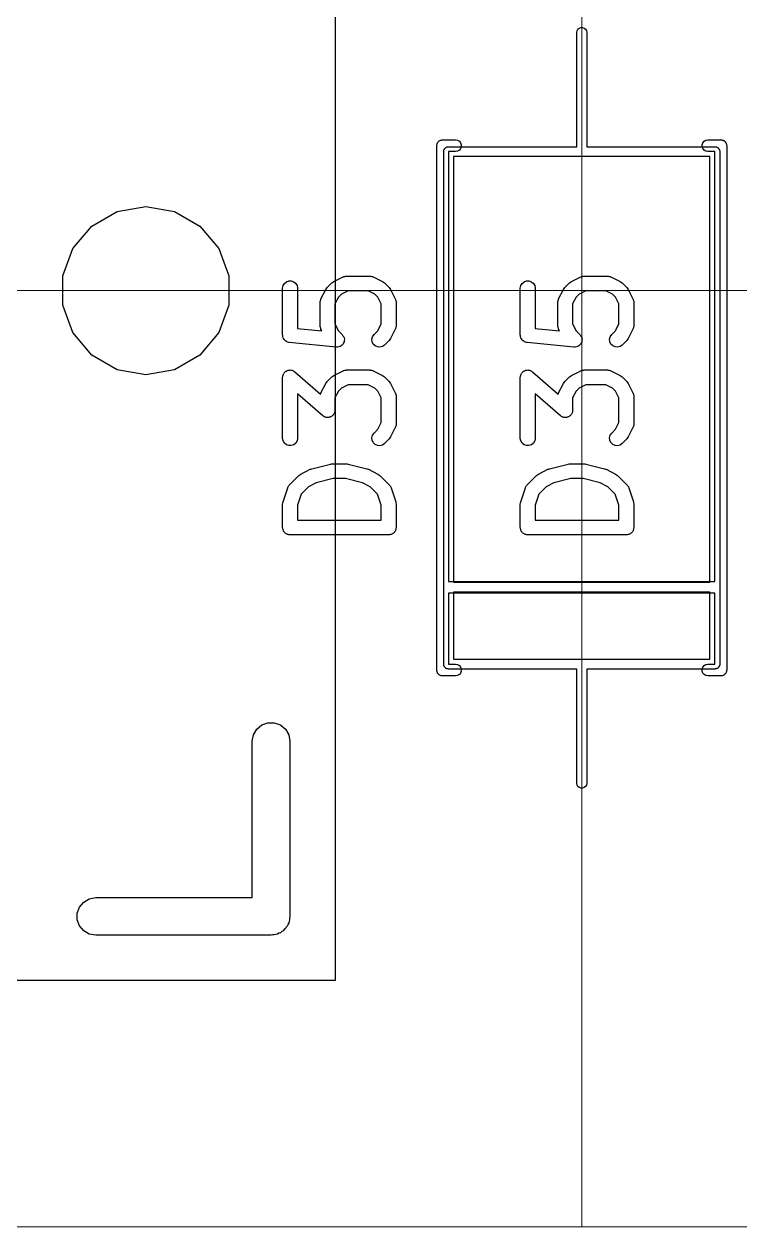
# Model space of a CAD drawing. Header units: millimetres. Extents: x 24 to 200, y 24 to 188.
# Drawn here: x 142.87 to 150.13, y 70.12 to 82.33 of the extents above; entities that cross this region are included whole.
import ezdxf

# ---------------------------------------------------------------- set-up
doc = ezdxf.new("R2010")
doc.units = ezdxf.units.MM
doc.layers.add('3_SwitchPlate', color=6, linetype='Continuous')
doc.layers.add('7_PCBサンプル', color=7, linetype='Continuous')
doc.layers.add('補助線', color=4, linetype='Continuous', lineweight=5, transparency=0.5)

# ---------------------------------------------------------------- blocks, each defined once
blk = doc.blocks.new('hhskb2-F.SilkS')
at = {"layer": '7_PCBサンプル'}
for p, q in [((134.03, -105.53), (134.031, -105.525)), ((134.03, -110.85), (134.03, -105.53)), ((134.031, -105.52), (134.033, -105.515)), ((134.031, -105.525), (134.031, -105.52)), ((134.033, -105.515), (134.034, -105.509)), ((134.034, -105.509), (134.036, -105.505)), ((134.036, -105.505), (134.038, -105.5)), ((134.038, -105.5), (134.041, -105.496)), ((134.041, -105.496), (134.044, -105.491)), ((134.044, -105.491), (134.048, -105.488)), ((134.048, -105.488), (134.051, -105.484)), ((134.051, -105.484), (134.056, -105.481)), ((134.056, -105.481), (134.06, -105.478)), ((134.06, -105.478), (134.065, -105.476)), ((134.065, -105.476), (134.069, -105.474)), ((134.069, -105.474), (134.075, -105.473)), ((134.075, -105.473), (134.08, -105.471)), ((134.08, -105.471), (134.085, -105.471)), ((134.085, -105.471), (134.09, -105.47)), ((134.09, -105.47), (134.22, -105.47)), ((134.22, -105.47), (134.241, -105.474)), ((134.241, -105.474), (134.259, -105.484)), ((134.259, -105.484), (134.272, -105.5)), ((134.272, -105.56), (134.259, -105.576)), ((134.272, -105.5), (134.279, -105.52)), ((134.279, -105.54), (134.272, -105.56)), ((134.279, -105.52), (134.279, -105.54)), ((136.721, -105.52), (136.728, -105.5)), ((136.721, -105.54), (136.721, -105.52)), ((136.728, -105.56), (136.721, -105.54)), ((136.728, -105.5), (136.741, -105.484)), ((136.741, -105.576), (136.728, -105.56)), ((136.741, -105.484), (136.759, -105.474)), ((136.759, -105.474), (136.78, -105.47)), ((136.78, -105.47), (136.91, -105.47)), ((136.91, -105.47), (136.915, -105.471)), ((136.915, -105.471), (136.92, -105.471)), ((136.92, -105.471), (136.925, -105.473)), ((136.925, -105.473), (136.931, -105.474)), ((136.931, -105.474), (136.935, -105.476)), ((136.935, -105.476), (136.94, -105.478)), ((136.94, -105.478), (136.944, -105.481)), ((136.944, -105.481), (136.949, -105.484)), ((136.949, -105.484), (136.952, -105.488)), ((136.952, -105.488), (136.956, -105.491)), ((136.956, -105.491), (136.959, -105.496)), ((136.959, -105.496), (136.962, -105.5)), ((136.962, -105.5), (136.964, -105.505)), ((136.964, -105.505), (136.966, -105.509)), ((136.966, -105.509), (136.967, -105.515)), ((136.967, -105.515), (136.969, -105.52)), ((136.969, -105.52), (136.969, -105.525)), ((136.969, -105.525), (136.97, -105.53)), ((136.97, -105.53), (136.97, -110.85)), ((134.22, -105.59), (134.15, -105.59)), ((134.15, -105.59), (134.15, -109.95)), ((134.241, -105.586), (134.22, -105.59)), ((134.259, -105.576), (134.241, -105.586)), ((136.759, -105.586), (136.741, -105.576)), ((136.78, -105.59), (136.759, -105.586)), ((136.85, -105.59), (136.78, -105.59)), ((136.85, -109.95), (136.85, -105.59)), ((130.788, -106.197), (131.08, -106.146)), ((131.08, -106.146), (131.372, -106.197)), ((130.531, -106.346), (130.788, -106.197)), ((131.372, -106.197), (131.629, -106.346)), ((130.34, -106.573), (130.531, -106.346)), ((131.629, -106.346), (131.82, -106.573)), ((130.239, -106.852), (130.34, -106.573)), ((131.82, -106.573), (131.921, -106.852)), ((130.239, -107.148), (130.239, -106.852)), ((131.921, -106.852), (131.921, -107.148)), ((132.505, -106.911), (132.529, -106.902)), ((132.529, -106.902), (132.555, -106.902)), ((132.555, -106.902), (132.58, -106.911)), ((132.985, -106.909), (133.08, -106.861)), ((133.08, -106.861), (133.084, -106.86)), ((133.084, -106.86), (133.088, -106.858)), ((133.088, -106.858), (133.097, -106.856)), ((133.097, -106.856), (133.105, -106.854)), ((133.105, -106.854), (133.11, -106.854)), ((133.11, -106.854), (133.114, -106.853)), ((133.114, -106.853), (133.352, -106.853)), ((133.352, -106.853), (133.356, -106.854)), ((133.356, -106.854), (133.36, -106.854)), ((133.36, -106.854), (133.369, -106.856)), ((133.369, -106.856), (133.378, -106.858)), ((133.378, -106.858), (133.381, -106.86)), ((133.381, -106.86), (133.385, -106.861)), ((133.385, -106.861), (133.481, -106.909)), ((132.467, -106.976), (132.472, -106.95)), ((132.467, -107.452), (132.467, -106.976)), ((132.472, -106.95), (132.485, -106.928)), ((132.485, -106.928), (132.505, -106.911)), ((132.58, -106.911), (132.6, -106.928)), ((132.6, -106.928), (132.613, -106.95)), ((132.613, -106.95), (132.617, -106.976)), ((132.617, -106.976), (132.617, -107.384)), ((132.856, -107.085), (132.904, -106.99)), ((132.904, -106.99), (132.911, -106.98)), ((132.911, -106.98), (132.918, -106.97)), ((132.918, -106.97), (132.966, -106.923)), ((132.966, -106.923), (132.975, -106.916)), ((132.975, -106.916), (132.985, -106.909)), ((133.132, -107.003), (133.063, -107.037)), ((133.334, -107.003), (133.132, -107.003)), ((133.403, -107.037), (133.334, -107.003)), ((133.481, -106.909), (133.49, -106.916)), ((133.49, -106.916), (133.5, -106.923)), ((133.5, -106.923), (133.548, -106.97)), ((133.548, -106.97), (133.555, -106.98)), ((133.555, -106.98), (133.562, -106.99)), ((133.562, -106.99), (133.609, -107.085)), ((130.34, -107.427), (130.239, -107.148)), ((131.921, -107.148), (131.82, -107.427)), ((132.848, -107.119), (132.849, -107.114)), ((132.848, -107.357), (132.848, -107.119)), ((132.849, -107.11), (132.851, -107.102)), ((132.849, -107.114), (132.849, -107.11)), ((132.851, -107.102), (132.853, -107.093)), ((132.853, -107.093), (132.855, -107.089)), ((132.855, -107.089), (132.856, -107.085)), ((133.033, -107.068), (132.998, -107.136)), ((132.998, -107.136), (132.998, -107.339)), ((133.063, -107.037), (133.033, -107.068)), ((133.433, -107.068), (133.403, -107.037)), ((133.467, -107.136), (133.433, -107.068)), ((133.467, -107.339), (133.467, -107.136)), ((133.609, -107.085), (133.611, -107.089)), ((133.611, -107.089), (133.613, -107.093)), ((133.613, -107.093), (133.614, -107.102)), ((133.614, -107.102), (133.617, -107.11)), ((133.617, -107.11), (133.617, -107.114)), ((133.617, -107.114), (133.617, -107.119)), ((133.617, -107.119), (133.617, -107.357)), ((132.617, -107.384), (132.866, -107.409)), ((132.849, -107.361), (132.848, -107.357)), ((132.849, -107.365), (132.849, -107.361)), ((132.851, -107.374), (132.849, -107.365)), ((132.853, -107.382), (132.851, -107.374)), ((132.855, -107.386), (132.853, -107.382)), ((132.856, -107.39), (132.855, -107.386)), ((132.866, -107.409), (132.856, -107.39)), ((132.998, -107.339), (133.033, -107.407)), ((133.433, -107.407), (133.467, -107.339)), ((133.609, -107.39), (133.562, -107.485)), ((133.611, -107.386), (133.609, -107.39)), ((133.613, -107.382), (133.611, -107.386)), ((133.614, -107.374), (133.613, -107.382)), ((133.617, -107.365), (133.614, -107.374)), ((133.617, -107.357), (133.617, -107.361)), ((133.617, -107.361), (133.617, -107.365)), ((130.531, -107.654), (130.34, -107.427)), ((131.82, -107.427), (131.629, -107.654)), ((132.468, -107.455), (132.467, -107.452)), ((132.468, -107.458), (132.468, -107.455)), ((132.47, -107.467), (132.468, -107.458)), ((132.472, -107.478), (132.47, -107.467)), ((132.473, -107.48), (132.472, -107.478)), ((132.474, -107.483), (132.473, -107.48)), ((132.48, -107.491), (132.474, -107.483)), ((132.485, -107.5), (132.48, -107.491)), ((132.487, -107.502), (132.485, -107.5)), ((132.489, -107.504), (132.487, -107.502)), ((132.497, -107.51), (132.489, -107.504)), ((132.505, -107.517), (132.497, -107.51)), ((132.508, -107.518), (132.505, -107.517)), ((133.033, -107.407), (133.072, -107.446)), ((133.072, -107.446), (133.072, -107.447)), ((133.072, -107.447), (133.072, -107.447)), ((133.072, -107.447), (133.079, -107.458)), ((133.079, -107.458), (133.087, -107.468)), ((133.087, -107.468), (133.087, -107.468)), ((133.087, -107.468), (133.087, -107.469)), ((133.087, -107.469), (133.09, -107.481)), ((133.09, -107.481), (133.093, -107.493)), ((133.092, -107.506), (133.091, -107.519)), ((133.093, -107.494), (133.092, -107.506)), ((133.093, -107.493), (133.093, -107.493)), ((133.093, -107.493), (133.093, -107.494)), ((133.372, -107.493), (133.379, -107.468)), ((133.375, -107.519), (133.372, -107.493)), ((133.379, -107.468), (133.394, -107.446)), ((133.394, -107.446), (133.433, -107.407)), ((133.548, -107.505), (133.5, -107.553)), ((133.555, -107.495), (133.548, -107.505)), ((133.562, -107.485), (133.555, -107.495)), ((132.51, -107.519), (132.508, -107.518)), ((132.52, -107.522), (132.51, -107.519)), ((132.529, -107.526), (132.52, -107.522)), ((132.532, -107.526), (132.529, -107.526)), ((132.535, -107.527), (132.532, -107.526)), ((133.011, -107.574), (132.535, -107.527)), ((133.012, -107.574), (133.011, -107.574)), ((133.024, -107.573), (133.012, -107.574)), ((133.012, -107.574), (133.012, -107.574)), ((133.037, -107.572), (133.024, -107.573)), ((133.038, -107.572), (133.037, -107.572)), ((133.049, -107.567), (133.038, -107.572)), ((133.038, -107.572), (133.038, -107.572)), ((133.061, -107.561), (133.049, -107.567)), ((133.062, -107.561), (133.061, -107.561)), ((133.061, -107.561), (133.061, -107.561)), ((133.07, -107.552), (133.062, -107.561)), ((133.079, -107.543), (133.07, -107.552)), ((133.08, -107.543), (133.079, -107.543)), ((133.085, -107.531), (133.08, -107.543)), ((133.08, -107.543), (133.08, -107.543)), ((133.091, -107.52), (133.085, -107.531)), ((133.091, -107.519), (133.091, -107.519)), ((133.091, -107.519), (133.091, -107.52)), ((133.386, -107.543), (133.375, -107.519)), ((133.404, -107.561), (133.386, -107.543)), ((133.428, -107.572), (133.404, -107.561)), ((133.454, -107.574), (133.428, -107.572)), ((133.479, -107.567), (133.454, -107.574)), ((133.5, -107.553), (133.479, -107.567)), ((130.788, -107.803), (130.531, -107.654)), ((131.629, -107.654), (131.372, -107.803)), ((131.08, -107.854), (130.788, -107.803)), ((131.372, -107.803), (131.08, -107.854)), ((132.467, -107.88), (132.469, -107.873)), ((132.467, -108.5), (132.467, -107.88)), ((132.469, -107.866), (132.471, -107.861)), ((132.469, -107.873), (132.469, -107.866)), ((132.471, -107.861), (132.472, -107.855)), ((132.472, -107.855), (132.476, -107.848)), ((132.476, -107.848), (132.478, -107.842)), ((132.478, -107.842), (132.482, -107.837)), ((132.482, -107.837), (132.485, -107.832)), ((132.485, -107.832), (132.491, -107.828)), ((132.491, -107.828), (132.495, -107.822)), ((132.495, -107.822), (132.5, -107.819)), ((132.5, -107.819), (132.505, -107.816)), ((132.505, -107.816), (132.512, -107.813)), ((132.512, -107.813), (132.518, -107.809)), ((132.518, -107.809), (132.524, -107.809)), ((132.524, -107.809), (132.529, -107.807)), ((132.529, -107.807), (132.537, -107.807)), ((132.537, -107.807), (132.544, -107.805)), ((132.544, -107.805), (132.55, -107.807)), ((132.55, -107.807), (132.555, -107.807)), ((132.555, -107.807), (132.562, -107.809)), ((132.562, -107.809), (132.569, -107.811)), ((132.569, -107.811), (132.574, -107.814)), ((132.574, -107.814), (132.58, -107.816)), ((132.58, -107.816), (132.585, -107.82)), ((132.585, -107.82), (132.592, -107.824)), ((132.592, -107.824), (132.852, -108.052)), ((132.918, -107.923), (132.966, -107.875)), ((132.966, -107.875), (132.975, -107.868)), ((132.975, -107.868), (132.985, -107.861)), ((132.985, -107.861), (133.08, -107.813)), ((133.08, -107.813), (133.084, -107.812)), ((133.084, -107.812), (133.088, -107.81)), ((133.088, -107.81), (133.097, -107.808)), ((133.097, -107.808), (133.105, -107.806)), ((133.105, -107.806), (133.11, -107.806)), ((133.11, -107.806), (133.114, -107.805)), ((133.114, -107.805), (133.352, -107.805)), ((133.352, -107.805), (133.356, -107.806)), ((133.356, -107.806), (133.36, -107.806)), ((133.36, -107.806), (133.369, -107.808)), ((133.369, -107.808), (133.378, -107.81)), ((133.378, -107.81), (133.381, -107.812)), ((133.381, -107.812), (133.385, -107.813)), ((133.385, -107.813), (133.481, -107.861)), ((133.481, -107.861), (133.49, -107.868)), ((133.49, -107.868), (133.5, -107.875)), ((133.5, -107.875), (133.548, -107.923)), ((132.856, -108.037), (132.904, -107.942)), ((132.904, -107.942), (132.911, -107.933)), ((132.911, -107.933), (132.918, -107.923)), ((133.063, -107.99), (133.033, -108.02)), ((133.132, -107.955), (133.063, -107.99)), ((133.334, -107.955), (133.132, -107.955)), ((133.403, -107.99), (133.334, -107.955)), ((133.433, -108.02), (133.403, -107.99)), ((133.548, -107.923), (133.555, -107.933)), ((133.555, -107.933), (133.562, -107.942)), ((133.562, -107.942), (133.609, -108.037)), ((132.874, -108.27), (132.617, -108.046)), ((132.617, -108.046), (132.617, -108.5)), ((132.852, -108.052), (132.853, -108.045)), ((132.853, -108.045), (132.855, -108.042)), ((132.855, -108.042), (132.856, -108.037)), ((133.033, -108.02), (132.998, -108.089)), ((132.998, -108.089), (132.998, -108.214)), ((133.467, -108.089), (133.433, -108.02)), ((133.467, -108.339), (133.467, -108.089)), ((133.609, -108.037), (133.611, -108.042)), ((133.611, -108.042), (133.613, -108.045)), ((133.613, -108.045), (133.614, -108.054)), ((133.614, -108.054), (133.617, -108.062)), ((133.617, -108.062), (133.617, -108.067)), ((133.617, -108.067), (133.617, -108.071)), ((133.617, -108.071), (133.617, -108.357)), ((132.99, -108.246), (132.987, -108.253)), ((132.994, -108.239), (132.99, -108.246)), ((132.995, -108.234), (132.994, -108.239)), ((132.997, -108.228), (132.995, -108.234)), ((132.998, -108.214), (132.997, -108.221)), ((132.997, -108.221), (132.997, -108.228)), ((132.88, -108.274), (132.874, -108.27)), ((132.886, -108.279), (132.88, -108.274)), ((132.891, -108.281), (132.886, -108.279)), ((132.896, -108.284), (132.891, -108.281)), ((132.903, -108.285), (132.896, -108.284)), ((132.91, -108.288), (132.903, -108.285)), ((132.916, -108.288), (132.91, -108.288)), ((132.922, -108.289), (132.916, -108.288)), ((132.929, -108.288), (132.922, -108.289)), ((132.936, -108.288), (132.929, -108.288)), ((132.942, -108.286), (132.936, -108.288)), ((132.948, -108.285), (132.942, -108.286)), ((132.954, -108.281), (132.948, -108.285)), ((132.961, -108.279), (132.954, -108.281)), ((132.965, -108.275), (132.961, -108.279)), ((132.97, -108.272), (132.965, -108.275)), ((132.975, -108.267), (132.97, -108.272)), ((132.981, -108.262), (132.975, -108.267)), ((132.984, -108.257), (132.981, -108.262)), ((132.987, -108.253), (132.984, -108.257)), ((133.433, -108.407), (133.467, -108.339)), ((133.617, -108.365), (133.614, -108.374)), ((133.617, -108.357), (133.617, -108.361)), ((133.617, -108.361), (133.617, -108.365)), ((133.372, -108.493), (133.379, -108.468)), ((133.375, -108.519), (133.372, -108.493)), ((133.379, -108.468), (133.394, -108.446)), ((133.394, -108.446), (133.433, -108.407)), ((133.562, -108.485), (133.555, -108.495)), ((133.609, -108.39), (133.562, -108.485)), ((133.611, -108.386), (133.609, -108.39)), ((133.613, -108.382), (133.611, -108.386)), ((133.614, -108.374), (133.613, -108.382)), ((132.472, -108.525), (132.467, -108.5)), ((132.485, -108.548), (132.472, -108.525)), ((132.505, -108.564), (132.485, -108.548)), ((132.529, -108.573), (132.505, -108.564)), ((132.555, -108.573), (132.529, -108.573)), ((132.58, -108.564), (132.555, -108.573)), ((132.6, -108.548), (132.58, -108.564)), ((132.613, -108.525), (132.6, -108.548)), ((132.617, -108.5), (132.613, -108.525)), ((133.386, -108.543), (133.375, -108.519)), ((133.404, -108.561), (133.386, -108.543)), ((133.428, -108.572), (133.404, -108.561)), ((133.454, -108.574), (133.428, -108.572)), ((133.479, -108.567), (133.454, -108.574)), ((133.5, -108.553), (133.479, -108.567)), ((133.548, -108.505), (133.5, -108.553)), ((133.555, -108.495), (133.548, -108.505)), ((132.652, -108.861), (132.747, -108.813)), ((132.747, -108.813), (132.755, -108.811)), ((132.755, -108.811), (132.762, -108.808)), ((132.762, -108.808), (132.953, -108.76)), ((132.953, -108.76), (132.962, -108.759)), ((132.962, -108.759), (132.971, -108.758)), ((132.971, -108.758), (133.114, -108.758)), ((133.114, -108.758), (133.123, -108.759)), ((133.123, -108.759), (133.132, -108.76)), ((133.132, -108.76), (133.322, -108.808)), ((133.322, -108.808), (133.33, -108.811)), ((133.33, -108.811), (133.338, -108.813)), ((133.338, -108.813), (133.433, -108.861)), ((132.527, -108.984), (132.531, -108.977)), ((132.531, -108.977), (132.534, -108.974)), ((132.534, -108.974), (132.537, -108.97)), ((132.537, -108.97), (132.632, -108.875)), ((132.632, -108.875), (132.642, -108.868)), ((132.642, -108.868), (132.652, -108.861)), ((132.807, -108.951), (132.73, -108.99)), ((132.98, -108.908), (132.807, -108.951)), ((133.105, -108.908), (132.98, -108.908)), ((133.278, -108.951), (133.105, -108.908)), ((133.355, -108.99), (133.278, -108.951)), ((133.433, -108.861), (133.443, -108.868)), ((133.443, -108.868), (133.453, -108.875)), ((133.453, -108.875), (133.548, -108.97)), ((133.548, -108.97), (133.55, -108.974)), ((133.55, -108.974), (133.554, -108.977)), ((133.554, -108.977), (133.558, -108.984)), ((132.471, -109.142), (132.519, -109)), ((132.519, -109), (132.521, -108.996)), ((132.521, -108.996), (132.522, -108.992)), ((132.522, -108.992), (132.527, -108.984)), ((132.656, -109.064), (132.617, -109.178)), ((132.73, -108.99), (132.656, -109.064)), ((133.429, -109.064), (133.355, -108.99)), ((133.467, -109.178), (133.429, -109.064)), ((133.558, -108.984), (133.563, -108.992)), ((133.563, -108.992), (133.564, -108.996)), ((133.564, -108.996), (133.566, -109)), ((133.566, -109), (133.614, -109.142)), ((132.467, -109.166), (132.469, -109.154)), ((132.467, -109.404), (132.467, -109.166)), ((132.469, -109.154), (132.471, -109.142)), ((132.617, -109.178), (132.617, -109.329)), ((133.467, -109.329), (133.467, -109.178)), ((133.614, -109.142), (133.615, -109.154)), ((133.615, -109.154), (133.617, -109.166)), ((133.617, -109.166), (133.617, -109.404)), ((132.617, -109.329), (133.467, -109.329)), ((132.469, -109.411), (132.467, -109.404)), ((132.469, -109.417), (132.469, -109.411)), ((132.471, -109.423), (132.469, -109.417)), ((132.472, -109.43), (132.471, -109.423)), ((132.475, -109.436), (132.472, -109.43)), ((132.477, -109.442), (132.475, -109.436)), ((132.482, -109.447), (132.477, -109.442)), ((132.485, -109.452), (132.482, -109.447)), ((132.49, -109.457), (132.485, -109.452)), ((132.494, -109.462), (132.49, -109.457)), ((132.5, -109.465), (132.494, -109.462)), ((132.505, -109.469), (132.5, -109.465)), ((132.511, -109.471), (132.505, -109.469)), ((133.58, -109.469), (133.574, -109.471)), ((133.585, -109.465), (133.58, -109.469)), ((133.591, -109.462), (133.585, -109.465)), ((133.595, -109.457), (133.591, -109.462)), ((133.6, -109.452), (133.595, -109.457)), ((133.603, -109.447), (133.6, -109.452)), ((133.607, -109.442), (133.603, -109.447)), ((133.61, -109.436), (133.607, -109.442)), ((133.613, -109.43), (133.61, -109.436)), ((133.614, -109.423), (133.613, -109.43)), ((133.616, -109.417), (133.614, -109.423)), ((133.617, -109.404), (133.616, -109.411)), ((133.616, -109.411), (133.616, -109.417)), ((132.517, -109.475), (132.511, -109.471)), ((132.523, -109.476), (132.517, -109.475)), ((132.529, -109.478), (132.523, -109.476)), ((132.536, -109.478), (132.529, -109.478)), ((132.542, -109.479), (132.536, -109.478)), ((133.542, -109.479), (132.542, -109.479)), ((133.549, -109.478), (133.542, -109.479)), ((133.555, -109.478), (133.549, -109.478)), ((133.562, -109.476), (133.555, -109.478)), ((133.568, -109.475), (133.562, -109.476)), ((133.574, -109.471), (133.568, -109.475)), ((134.15, -109.95), (136.85, -109.95)), ((136.85, -110.07), (134.15, -110.07)), ((134.15, -110.07), (134.15, -110.79)), ((136.85, -110.79), (136.85, -110.07)), ((134.15, -110.79), (134.22, -110.79)), ((134.22, -110.79), (134.241, -110.794)), ((134.241, -110.794), (134.259, -110.804)), ((134.259, -110.804), (134.272, -110.82)), ((136.728, -110.82), (136.741, -110.804)), ((136.741, -110.804), (136.759, -110.794)), ((136.759, -110.794), (136.78, -110.79)), ((136.78, -110.79), (136.85, -110.79)), ((134.031, -110.855), (134.03, -110.85)), ((134.031, -110.86), (134.031, -110.855)), ((134.033, -110.865), (134.031, -110.86)), ((134.034, -110.871), (134.033, -110.865)), ((134.036, -110.875), (134.034, -110.871)), ((134.038, -110.88), (134.036, -110.875)), ((134.041, -110.884), (134.038, -110.88)), ((134.044, -110.889), (134.041, -110.884)), ((134.048, -110.892), (134.044, -110.889)), ((134.051, -110.896), (134.048, -110.892)), ((134.056, -110.899), (134.051, -110.896)), ((134.06, -110.902), (134.056, -110.899)), ((134.065, -110.904), (134.06, -110.902)), ((134.069, -110.906), (134.065, -110.904)), ((134.075, -110.907), (134.069, -110.906)), ((134.08, -110.909), (134.075, -110.907)), ((134.085, -110.909), (134.08, -110.909)), ((134.09, -110.91), (134.085, -110.909)), ((134.22, -110.91), (134.09, -110.91)), ((134.241, -110.906), (134.22, -110.91)), ((134.259, -110.896), (134.241, -110.906)), ((134.272, -110.88), (134.259, -110.896)), ((134.272, -110.82), (134.279, -110.84)), ((134.279, -110.86), (134.272, -110.88)), ((134.279, -110.84), (134.279, -110.86)), ((136.721, -110.84), (136.728, -110.82)), ((136.721, -110.86), (136.721, -110.84)), ((136.728, -110.88), (136.721, -110.86)), ((136.741, -110.896), (136.728, -110.88)), ((136.759, -110.906), (136.741, -110.896)), ((136.78, -110.91), (136.759, -110.906)), ((136.91, -110.91), (136.78, -110.91)), ((136.915, -110.909), (136.91, -110.91)), ((136.92, -110.909), (136.915, -110.909)), ((136.925, -110.907), (136.92, -110.909)), ((136.931, -110.906), (136.925, -110.907)), ((136.935, -110.904), (136.931, -110.906)), ((136.94, -110.902), (136.935, -110.904)), ((136.944, -110.899), (136.94, -110.902)), ((136.949, -110.896), (136.944, -110.899)), ((136.952, -110.892), (136.949, -110.896)), ((136.956, -110.889), (136.952, -110.892)), ((136.959, -110.884), (136.956, -110.889)), ((136.962, -110.88), (136.959, -110.884)), ((136.964, -110.875), (136.962, -110.88)), ((136.966, -110.871), (136.964, -110.875)), ((136.967, -110.865), (136.966, -110.871)), ((136.969, -110.86), (136.967, -110.865)), ((136.97, -110.85), (136.969, -110.855)), ((136.969, -110.855), (136.969, -110.86)), ((132.204, -111.45), (132.255, -111.407)), ((132.255, -111.407), (132.317, -111.384)), ((132.317, -111.384), (132.383, -111.384)), ((132.383, -111.384), (132.445, -111.407)), ((132.445, -111.407), (132.496, -111.45)), ((132.159, -111.572), (132.171, -111.507)), ((132.171, -111.507), (132.204, -111.45)), ((132.496, -111.45), (132.529, -111.507)), ((132.529, -111.507), (132.54, -111.572)), ((132.159, -113.159), (132.159, -111.572)), ((132.54, -111.572), (132.54, -113.35)), ((130.407, -113.255), (130.45, -113.204)), ((130.45, -113.204), (130.507, -113.171)), ((130.507, -113.171), (130.572, -113.159)), ((130.572, -113.159), (132.159, -113.159)), ((130.384, -113.317), (130.407, -113.255)), ((130.384, -113.383), (130.384, -113.317)), ((132.54, -113.35), (132.538, -113.366)), ((132.538, -113.366), (132.538, -113.383)), ((130.407, -113.445), (130.384, -113.383)), ((130.45, -113.496), (130.407, -113.445)), ((130.507, -113.529), (130.45, -113.496)), ((132.472, -113.496), (132.458, -113.504)), ((132.483, -113.483), (132.472, -113.496)), ((132.496, -113.472), (132.483, -113.483)), ((132.504, -113.458), (132.496, -113.472)), ((132.515, -113.445), (132.504, -113.458)), ((132.521, -113.43), (132.515, -113.445)), ((132.529, -113.415), (132.521, -113.43)), ((132.532, -113.399), (132.529, -113.415)), ((132.538, -113.383), (132.532, -113.399)), ((130.572, -113.54), (130.507, -113.529)), ((132.35, -113.54), (130.572, -113.54)), ((132.366, -113.538), (132.35, -113.54)), ((132.383, -113.538), (132.366, -113.538)), ((132.399, -113.532), (132.383, -113.538)), ((132.415, -113.529), (132.399, -113.532)), ((132.43, -113.521), (132.415, -113.529)), ((132.445, -113.515), (132.43, -113.521)), ((132.458, -113.504), (132.445, -113.515))]:
    blk.add_line(p, q, dxfattribs=at)
blk = doc.blocks.new('hhskb2-F.Fab')
at = {"layer": '7_PCBサンプル'}
for p, q in [((135.462, -104.348), (135.475, -104.337)), ((135.475, -104.337), (135.491, -104.331)), ((135.491, -104.331), (135.509, -104.331)), ((135.509, -104.331), (135.525, -104.337)), ((135.525, -104.337), (135.538, -104.348)), ((135.45, -104.38), (135.453, -104.363)), ((135.45, -105.54), (135.45, -104.38)), ((135.453, -104.363), (135.462, -104.348)), ((135.538, -104.348), (135.547, -104.363)), ((135.547, -104.363), (135.55, -104.38)), ((135.55, -104.38), (135.55, -105.54)), ((134.107, -105.565), (134.11, -105.562)), ((134.11, -105.562), (134.112, -105.558)), ((134.112, -105.558), (134.115, -105.555)), ((134.115, -105.555), (134.118, -105.552)), ((134.118, -105.552), (134.122, -105.55)), ((134.122, -105.55), (134.125, -105.547)), ((134.125, -105.547), (134.129, -105.545)), ((134.129, -105.545), (134.133, -105.543)), ((134.133, -105.543), (134.137, -105.542)), ((134.137, -105.542), (134.141, -105.541)), ((134.141, -105.541), (134.146, -105.541)), ((134.146, -105.541), (134.15, -105.54)), ((134.15, -105.54), (135.45, -105.54)), ((135.55, -105.54), (136.85, -105.54)), ((136.85, -105.54), (136.854, -105.541)), ((136.854, -105.541), (136.859, -105.541)), ((136.859, -105.541), (136.863, -105.542)), ((136.863, -105.542), (136.867, -105.543)), ((136.867, -105.543), (136.871, -105.545)), ((136.871, -105.545), (136.875, -105.547)), ((136.875, -105.547), (136.878, -105.55)), ((136.878, -105.55), (136.882, -105.552)), ((136.882, -105.552), (136.885, -105.555)), ((136.885, -105.555), (136.888, -105.558)), ((136.888, -105.558), (136.89, -105.562)), ((136.89, -105.562), (136.893, -105.565)), ((134.1, -105.59), (134.101, -105.586)), ((134.1, -110.79), (134.1, -105.59)), ((134.101, -105.581), (134.102, -105.577)), ((134.101, -105.586), (134.101, -105.581)), ((134.102, -105.577), (134.103, -105.573)), ((134.103, -105.573), (134.105, -105.569)), ((134.105, -105.569), (134.107, -105.565)), ((134.2, -105.64), (134.2, -109.96)), ((136.8, -105.64), (134.2, -105.64)), ((136.8, -109.96), (136.8, -105.64)), ((136.893, -105.565), (136.895, -105.569)), ((136.895, -105.569), (136.897, -105.573)), ((136.897, -105.573), (136.898, -105.577)), ((136.898, -105.577), (136.899, -105.581)), ((136.899, -105.581), (136.899, -105.586)), ((136.899, -105.586), (136.9, -105.59)), ((136.9, -105.59), (136.9, -110.79)), ((134.915, -106.911), (134.939, -106.902)), ((134.939, -106.902), (134.965, -106.902)), ((134.965, -106.902), (134.99, -106.911)), ((135.395, -106.909), (135.49, -106.861)), ((135.49, -106.861), (135.494, -106.86)), ((135.494, -106.86), (135.498, -106.858)), ((135.498, -106.858), (135.507, -106.856)), ((135.507, -106.856), (135.515, -106.854)), ((135.515, -106.854), (135.52, -106.854)), ((135.52, -106.854), (135.524, -106.853)), ((135.524, -106.853), (135.762, -106.853)), ((135.762, -106.853), (135.766, -106.854)), ((135.766, -106.854), (135.77, -106.854)), ((135.77, -106.854), (135.779, -106.856)), ((135.779, -106.856), (135.788, -106.858)), ((135.788, -106.858), (135.791, -106.86)), ((135.791, -106.86), (135.795, -106.861)), ((135.795, -106.861), (135.891, -106.909)), ((134.877, -106.976), (134.882, -106.95)), ((134.877, -107.452), (134.877, -106.976)), ((134.882, -106.95), (134.895, -106.928)), ((134.895, -106.928), (134.915, -106.911)), ((134.99, -106.911), (135.01, -106.928)), ((135.01, -106.928), (135.023, -106.95)), ((135.023, -106.95), (135.027, -106.976)), ((135.027, -106.976), (135.027, -107.384)), ((135.266, -107.085), (135.314, -106.99)), ((135.314, -106.99), (135.321, -106.98)), ((135.321, -106.98), (135.328, -106.97)), ((135.328, -106.97), (135.376, -106.923)), ((135.376, -106.923), (135.385, -106.916)), ((135.385, -106.916), (135.395, -106.909)), ((135.542, -107.003), (135.473, -107.037)), ((135.744, -107.003), (135.542, -107.003)), ((135.813, -107.037), (135.744, -107.003)), ((135.891, -106.909), (135.9, -106.916)), ((135.9, -106.916), (135.91, -106.923)), ((135.91, -106.923), (135.958, -106.97)), ((135.958, -106.97), (135.965, -106.98)), ((135.965, -106.98), (135.972, -106.99)), ((135.972, -106.99), (136.019, -107.085)), ((135.258, -107.119), (135.259, -107.114)), ((135.258, -107.357), (135.258, -107.119)), ((135.259, -107.11), (135.261, -107.102)), ((135.259, -107.114), (135.259, -107.11)), ((135.261, -107.102), (135.263, -107.093)), ((135.263, -107.093), (135.265, -107.089)), ((135.265, -107.089), (135.266, -107.085)), ((135.443, -107.068), (135.408, -107.136)), ((135.408, -107.136), (135.408, -107.339)), ((135.473, -107.037), (135.443, -107.068)), ((135.843, -107.068), (135.813, -107.037)), ((135.877, -107.136), (135.843, -107.068)), ((135.877, -107.339), (135.877, -107.136)), ((136.019, -107.085), (136.021, -107.089)), ((136.021, -107.089), (136.023, -107.093)), ((136.023, -107.093), (136.024, -107.102)), ((136.024, -107.102), (136.027, -107.11)), ((136.027, -107.11), (136.027, -107.114)), ((136.027, -107.114), (136.027, -107.119)), ((136.027, -107.119), (136.027, -107.357)), ((135.027, -107.384), (135.276, -107.409)), ((135.259, -107.361), (135.258, -107.357)), ((135.259, -107.365), (135.259, -107.361)), ((135.261, -107.374), (135.259, -107.365)), ((135.263, -107.382), (135.261, -107.374)), ((135.265, -107.386), (135.263, -107.382)), ((135.266, -107.39), (135.265, -107.386)), ((135.276, -107.409), (135.266, -107.39)), ((135.408, -107.339), (135.443, -107.407)), ((135.843, -107.407), (135.877, -107.339)), ((136.019, -107.39), (135.972, -107.485)), ((136.021, -107.386), (136.019, -107.39)), ((136.023, -107.382), (136.021, -107.386)), ((136.024, -107.374), (136.023, -107.382)), ((136.027, -107.365), (136.024, -107.374)), ((136.027, -107.357), (136.027, -107.361)), ((136.027, -107.361), (136.027, -107.365)), ((134.878, -107.455), (134.877, -107.452)), ((134.878, -107.458), (134.878, -107.455)), ((134.88, -107.467), (134.878, -107.458)), ((134.882, -107.478), (134.88, -107.467)), ((134.883, -107.48), (134.882, -107.478)), ((134.884, -107.483), (134.883, -107.48)), ((134.89, -107.491), (134.884, -107.483)), ((134.895, -107.5), (134.89, -107.491)), ((134.897, -107.502), (134.895, -107.5)), ((134.899, -107.504), (134.897, -107.502)), ((134.907, -107.51), (134.899, -107.504)), ((134.915, -107.517), (134.907, -107.51)), ((134.918, -107.518), (134.915, -107.517)), ((135.443, -107.407), (135.482, -107.446)), ((135.482, -107.446), (135.482, -107.447)), ((135.482, -107.447), (135.482, -107.447)), ((135.482, -107.447), (135.489, -107.458)), ((135.489, -107.458), (135.497, -107.468)), ((135.497, -107.468), (135.497, -107.468)), ((135.497, -107.468), (135.497, -107.469)), ((135.497, -107.469), (135.5, -107.481)), ((135.5, -107.481), (135.503, -107.493)), ((135.502, -107.506), (135.501, -107.519)), ((135.503, -107.494), (135.502, -107.506)), ((135.503, -107.493), (135.503, -107.493)), ((135.503, -107.493), (135.503, -107.494)), ((135.782, -107.493), (135.789, -107.468)), ((135.785, -107.519), (135.782, -107.493)), ((135.789, -107.468), (135.804, -107.446)), ((135.804, -107.446), (135.843, -107.407)), ((135.958, -107.505), (135.91, -107.553)), ((135.965, -107.495), (135.958, -107.505)), ((135.972, -107.485), (135.965, -107.495)), ((134.92, -107.519), (134.918, -107.518)), ((134.93, -107.522), (134.92, -107.519)), ((134.939, -107.526), (134.93, -107.522)), ((134.942, -107.526), (134.939, -107.526)), ((134.945, -107.527), (134.942, -107.526)), ((135.421, -107.574), (134.945, -107.527)), ((135.422, -107.574), (135.421, -107.574)), ((135.434, -107.573), (135.422, -107.574)), ((135.422, -107.574), (135.422, -107.574)), ((135.447, -107.572), (135.434, -107.573)), ((135.448, -107.572), (135.447, -107.572)), ((135.459, -107.567), (135.448, -107.572)), ((135.448, -107.572), (135.448, -107.572)), ((135.471, -107.561), (135.459, -107.567)), ((135.472, -107.561), (135.471, -107.561)), ((135.471, -107.561), (135.471, -107.561)), ((135.48, -107.552), (135.472, -107.561)), ((135.489, -107.543), (135.48, -107.552)), ((135.49, -107.543), (135.489, -107.543)), ((135.495, -107.531), (135.49, -107.543)), ((135.49, -107.543), (135.49, -107.543)), ((135.501, -107.52), (135.495, -107.531)), ((135.501, -107.519), (135.501, -107.519)), ((135.501, -107.519), (135.501, -107.52)), ((135.796, -107.543), (135.785, -107.519)), ((135.814, -107.561), (135.796, -107.543)), ((135.838, -107.572), (135.814, -107.561)), ((135.864, -107.574), (135.838, -107.572)), ((135.889, -107.567), (135.864, -107.574)), ((135.91, -107.553), (135.889, -107.567)), ((134.877, -107.88), (134.879, -107.873)), ((134.877, -108.5), (134.877, -107.88)), ((134.879, -107.866), (134.881, -107.861)), ((134.879, -107.873), (134.879, -107.866)), ((134.881, -107.861), (134.882, -107.855)), ((134.882, -107.855), (134.886, -107.848)), ((134.886, -107.848), (134.888, -107.842)), ((134.888, -107.842), (134.892, -107.837)), ((134.892, -107.837), (134.895, -107.832)), ((134.895, -107.832), (134.901, -107.828)), ((134.901, -107.828), (134.905, -107.822)), ((134.905, -107.822), (134.91, -107.819)), ((134.91, -107.819), (134.915, -107.816)), ((134.915, -107.816), (134.922, -107.813)), ((134.922, -107.813), (134.928, -107.809)), ((134.928, -107.809), (134.934, -107.809)), ((134.934, -107.809), (134.939, -107.807)), ((134.939, -107.807), (134.947, -107.807)), ((134.947, -107.807), (134.954, -107.805)), ((134.954, -107.805), (134.96, -107.807)), ((134.96, -107.807), (134.965, -107.807)), ((134.965, -107.807), (134.972, -107.809)), ((134.972, -107.809), (134.979, -107.811)), ((134.979, -107.811), (134.984, -107.814)), ((134.984, -107.814), (134.99, -107.816)), ((134.99, -107.816), (134.995, -107.82)), ((134.995, -107.82), (135.002, -107.824)), ((135.002, -107.824), (135.262, -108.052)), ((135.328, -107.923), (135.376, -107.875)), ((135.376, -107.875), (135.385, -107.868)), ((135.385, -107.868), (135.395, -107.861)), ((135.395, -107.861), (135.49, -107.813)), ((135.49, -107.813), (135.494, -107.812)), ((135.494, -107.812), (135.498, -107.81)), ((135.498, -107.81), (135.507, -107.808)), ((135.507, -107.808), (135.515, -107.806)), ((135.515, -107.806), (135.52, -107.806)), ((135.52, -107.806), (135.524, -107.805)), ((135.524, -107.805), (135.762, -107.805)), ((135.762, -107.805), (135.766, -107.806)), ((135.766, -107.806), (135.77, -107.806)), ((135.77, -107.806), (135.779, -107.808)), ((135.779, -107.808), (135.788, -107.81)), ((135.788, -107.81), (135.791, -107.812)), ((135.791, -107.812), (135.795, -107.813)), ((135.795, -107.813), (135.891, -107.861)), ((135.891, -107.861), (135.9, -107.868)), ((135.9, -107.868), (135.91, -107.875)), ((135.91, -107.875), (135.958, -107.923)), ((135.266, -108.037), (135.314, -107.942)), ((135.314, -107.942), (135.321, -107.933)), ((135.321, -107.933), (135.328, -107.923)), ((135.473, -107.99), (135.443, -108.02)), ((135.542, -107.955), (135.473, -107.99)), ((135.744, -107.955), (135.542, -107.955)), ((135.813, -107.99), (135.744, -107.955)), ((135.843, -108.02), (135.813, -107.99)), ((135.958, -107.923), (135.965, -107.933)), ((135.965, -107.933), (135.972, -107.942)), ((135.972, -107.942), (136.019, -108.037)), ((135.284, -108.27), (135.027, -108.046)), ((135.027, -108.046), (135.027, -108.5)), ((135.262, -108.052), (135.263, -108.045)), ((135.263, -108.045), (135.265, -108.042)), ((135.265, -108.042), (135.266, -108.037)), ((135.443, -108.02), (135.408, -108.089)), ((135.408, -108.089), (135.408, -108.214)), ((135.877, -108.089), (135.843, -108.02)), ((135.877, -108.339), (135.877, -108.089)), ((136.019, -108.037), (136.021, -108.042)), ((136.021, -108.042), (136.023, -108.045)), ((136.023, -108.045), (136.024, -108.054)), ((136.024, -108.054), (136.027, -108.062)), ((136.027, -108.062), (136.027, -108.067)), ((136.027, -108.067), (136.027, -108.071)), ((136.027, -108.071), (136.027, -108.357)), ((135.4, -108.246), (135.397, -108.253)), ((135.404, -108.239), (135.4, -108.246)), ((135.405, -108.234), (135.404, -108.239)), ((135.407, -108.228), (135.405, -108.234)), ((135.408, -108.214), (135.407, -108.221)), ((135.407, -108.221), (135.407, -108.228)), ((135.29, -108.274), (135.284, -108.27)), ((135.296, -108.279), (135.29, -108.274)), ((135.301, -108.281), (135.296, -108.279)), ((135.306, -108.284), (135.301, -108.281)), ((135.313, -108.285), (135.306, -108.284)), ((135.32, -108.288), (135.313, -108.285)), ((135.326, -108.288), (135.32, -108.288)), ((135.332, -108.289), (135.326, -108.288)), ((135.339, -108.288), (135.332, -108.289)), ((135.346, -108.288), (135.339, -108.288)), ((135.352, -108.286), (135.346, -108.288)), ((135.358, -108.285), (135.352, -108.286)), ((135.364, -108.281), (135.358, -108.285)), ((135.371, -108.279), (135.364, -108.281)), ((135.375, -108.275), (135.371, -108.279)), ((135.38, -108.272), (135.375, -108.275)), ((135.385, -108.267), (135.38, -108.272)), ((135.391, -108.262), (135.385, -108.267)), ((135.394, -108.257), (135.391, -108.262)), ((135.397, -108.253), (135.394, -108.257)), ((135.843, -108.407), (135.877, -108.339)), ((136.027, -108.365), (136.024, -108.374)), ((136.027, -108.357), (136.027, -108.361)), ((136.027, -108.361), (136.027, -108.365)), ((135.782, -108.493), (135.789, -108.468)), ((135.785, -108.519), (135.782, -108.493)), ((135.789, -108.468), (135.804, -108.446)), ((135.804, -108.446), (135.843, -108.407)), ((135.972, -108.485), (135.965, -108.495)), ((136.019, -108.39), (135.972, -108.485)), ((136.021, -108.386), (136.019, -108.39)), ((136.023, -108.382), (136.021, -108.386)), ((136.024, -108.374), (136.023, -108.382)), ((134.882, -108.525), (134.877, -108.5)), ((134.895, -108.548), (134.882, -108.525)), ((134.915, -108.564), (134.895, -108.548)), ((134.939, -108.573), (134.915, -108.564)), ((134.965, -108.573), (134.939, -108.573)), ((134.99, -108.564), (134.965, -108.573)), ((135.01, -108.548), (134.99, -108.564)), ((135.023, -108.525), (135.01, -108.548)), ((135.027, -108.5), (135.023, -108.525)), ((135.796, -108.543), (135.785, -108.519)), ((135.814, -108.561), (135.796, -108.543)), ((135.838, -108.572), (135.814, -108.561)), ((135.864, -108.574), (135.838, -108.572)), ((135.889, -108.567), (135.864, -108.574)), ((135.91, -108.553), (135.889, -108.567)), ((135.958, -108.505), (135.91, -108.553)), ((135.965, -108.495), (135.958, -108.505)), ((135.062, -108.861), (135.157, -108.813)), ((135.157, -108.813), (135.165, -108.811)), ((135.165, -108.811), (135.172, -108.808)), ((135.172, -108.808), (135.363, -108.76)), ((135.363, -108.76), (135.372, -108.759)), ((135.372, -108.759), (135.381, -108.758)), ((135.381, -108.758), (135.524, -108.758)), ((135.524, -108.758), (135.533, -108.759)), ((135.533, -108.759), (135.542, -108.76)), ((135.542, -108.76), (135.732, -108.808)), ((135.732, -108.808), (135.74, -108.811)), ((135.74, -108.811), (135.748, -108.813)), ((135.748, -108.813), (135.843, -108.861)), ((134.937, -108.984), (134.941, -108.977)), ((134.941, -108.977), (134.944, -108.974)), ((134.944, -108.974), (134.947, -108.97)), ((134.947, -108.97), (135.042, -108.875)), ((135.042, -108.875), (135.052, -108.868)), ((135.052, -108.868), (135.062, -108.861)), ((135.217, -108.951), (135.14, -108.99)), ((135.39, -108.908), (135.217, -108.951)), ((135.515, -108.908), (135.39, -108.908)), ((135.688, -108.951), (135.515, -108.908)), ((135.765, -108.99), (135.688, -108.951)), ((135.843, -108.861), (135.853, -108.868)), ((135.853, -108.868), (135.863, -108.875)), ((135.863, -108.875), (135.958, -108.97)), ((135.958, -108.97), (135.96, -108.974)), ((135.96, -108.974), (135.964, -108.977)), ((135.964, -108.977), (135.968, -108.984)), ((134.881, -109.142), (134.929, -109)), ((134.929, -109), (134.931, -108.996)), ((134.931, -108.996), (134.932, -108.992)), ((134.932, -108.992), (134.937, -108.984)), ((135.066, -109.064), (135.027, -109.178)), ((135.14, -108.99), (135.066, -109.064)), ((135.839, -109.064), (135.765, -108.99)), ((135.877, -109.178), (135.839, -109.064)), ((135.968, -108.984), (135.973, -108.992)), ((135.973, -108.992), (135.974, -108.996)), ((135.974, -108.996), (135.976, -109)), ((135.976, -109), (136.024, -109.142)), ((134.877, -109.166), (134.879, -109.154)), ((134.877, -109.404), (134.877, -109.166)), ((134.879, -109.154), (134.881, -109.142)), ((135.027, -109.178), (135.027, -109.329)), ((135.877, -109.329), (135.877, -109.178)), ((136.024, -109.142), (136.025, -109.154)), ((136.025, -109.154), (136.027, -109.166)), ((136.027, -109.166), (136.027, -109.404)), ((135.027, -109.329), (135.877, -109.329)), ((134.879, -109.411), (134.877, -109.404)), ((134.879, -109.417), (134.879, -109.411)), ((134.881, -109.423), (134.879, -109.417)), ((134.882, -109.43), (134.881, -109.423)), ((134.885, -109.436), (134.882, -109.43)), ((134.887, -109.442), (134.885, -109.436)), ((134.892, -109.447), (134.887, -109.442)), ((134.895, -109.452), (134.892, -109.447)), ((134.9, -109.457), (134.895, -109.452)), ((134.904, -109.462), (134.9, -109.457)), ((134.91, -109.465), (134.904, -109.462)), ((134.915, -109.469), (134.91, -109.465)), ((134.921, -109.471), (134.915, -109.469)), ((135.99, -109.469), (135.984, -109.471)), ((135.995, -109.465), (135.99, -109.469)), ((136.001, -109.462), (135.995, -109.465)), ((136.005, -109.457), (136.001, -109.462)), ((136.01, -109.452), (136.005, -109.457)), ((136.013, -109.447), (136.01, -109.452)), ((136.017, -109.442), (136.013, -109.447)), ((136.02, -109.436), (136.017, -109.442)), ((136.023, -109.43), (136.02, -109.436)), ((136.024, -109.423), (136.023, -109.43)), ((136.026, -109.417), (136.024, -109.423)), ((136.027, -109.404), (136.026, -109.411)), ((136.026, -109.411), (136.026, -109.417)), ((134.927, -109.475), (134.921, -109.471)), ((134.933, -109.476), (134.927, -109.475)), ((134.939, -109.478), (134.933, -109.476)), ((134.946, -109.478), (134.939, -109.478)), ((134.952, -109.479), (134.946, -109.478)), ((135.952, -109.479), (134.952, -109.479)), ((135.959, -109.478), (135.952, -109.479)), ((135.965, -109.478), (135.959, -109.478)), ((135.972, -109.476), (135.965, -109.478)), ((135.978, -109.475), (135.972, -109.476)), ((135.984, -109.471), (135.978, -109.475)), ((134.2, -109.96), (136.8, -109.96)), ((134.2, -110.06), (134.2, -110.74)), ((136.8, -110.06), (134.2, -110.06)), ((136.8, -110.74), (136.8, -110.06)), ((134.101, -110.794), (134.1, -110.79)), ((134.101, -110.799), (134.101, -110.794)), ((134.102, -110.803), (134.101, -110.799)), ((134.103, -110.807), (134.102, -110.803)), ((134.105, -110.811), (134.103, -110.807)), ((134.107, -110.815), (134.105, -110.811)), ((134.2, -110.74), (136.8, -110.74)), ((136.895, -110.811), (136.893, -110.815)), ((136.897, -110.807), (136.895, -110.811)), ((136.898, -110.803), (136.897, -110.807)), ((136.899, -110.799), (136.898, -110.803)), ((136.9, -110.79), (136.899, -110.794)), ((136.899, -110.794), (136.899, -110.799)), ((134.11, -110.818), (134.107, -110.815)), ((134.112, -110.822), (134.11, -110.818)), ((134.115, -110.825), (134.112, -110.822)), ((134.118, -110.828), (134.115, -110.825)), ((134.122, -110.83), (134.118, -110.828)), ((134.125, -110.833), (134.122, -110.83)), ((134.129, -110.835), (134.125, -110.833)), ((134.133, -110.837), (134.129, -110.835)), ((134.137, -110.838), (134.133, -110.837)), ((134.141, -110.839), (134.137, -110.838)), ((134.146, -110.839), (134.141, -110.839)), ((134.15, -110.84), (134.146, -110.839)), ((135.45, -110.84), (134.15, -110.84)), ((135.45, -112), (135.45, -110.84)), ((136.85, -110.84), (135.55, -110.84)), ((135.55, -110.84), (135.55, -112)), ((136.854, -110.839), (136.85, -110.84)), ((136.859, -110.839), (136.854, -110.839)), ((136.863, -110.838), (136.859, -110.839)), ((136.867, -110.837), (136.863, -110.838)), ((136.871, -110.835), (136.867, -110.837)), ((136.875, -110.833), (136.871, -110.835)), ((136.878, -110.83), (136.875, -110.833)), ((136.882, -110.828), (136.878, -110.83)), ((136.885, -110.825), (136.882, -110.828)), ((136.888, -110.822), (136.885, -110.825)), ((136.89, -110.818), (136.888, -110.822)), ((136.893, -110.815), (136.89, -110.818)), ((135.453, -112.017), (135.45, -112)), ((135.462, -112.032), (135.453, -112.017)), ((135.475, -112.043), (135.462, -112.032)), ((135.538, -112.032), (135.525, -112.043)), ((135.547, -112.017), (135.538, -112.032)), ((135.55, -112), (135.547, -112.017)), ((135.491, -112.049), (135.475, -112.043)), ((135.509, -112.049), (135.491, -112.049)), ((135.525, -112.043), (135.509, -112.049))]:
    blk.add_line(p, q, dxfattribs=at)

msp = doc.modelspace()

# ---------------------------------------------------------------- linework, layer by layer
at = {"layer": '3_SwitchPlate'}
msp.add_lwpolyline([(132.025, 72.625), (132.025, 86.625), (146.025, 86.625), (146.025, 72.625)], close=True, dxfattribs=at)
at = {"layer": '7_PCBサンプル', "lineweight": 5, "transparency": 33554687}
for points in [[(129.525, 70.125), (129.525, 89.125), (148.525, 89.125), (148.525, 70.125)], [(148.525, 70.125), (148.525, 89.125), (167.525, 89.125), (167.525, 70.125)]]:
    msp.add_lwpolyline(points, close=True, dxfattribs=at)
at = {"layer": '補助線'}
msp.add_line((45.855, 79.625), (185.21, 79.625), dxfattribs=at)

# ---------------------------------------------------------------- block references
for name in ['hhskb2-F.SilkS', 'hhskb2-F.Fab']:
    msp.add_blockref(name, (13.025, 186.625))

doc.saveas('drawing.dxf')
